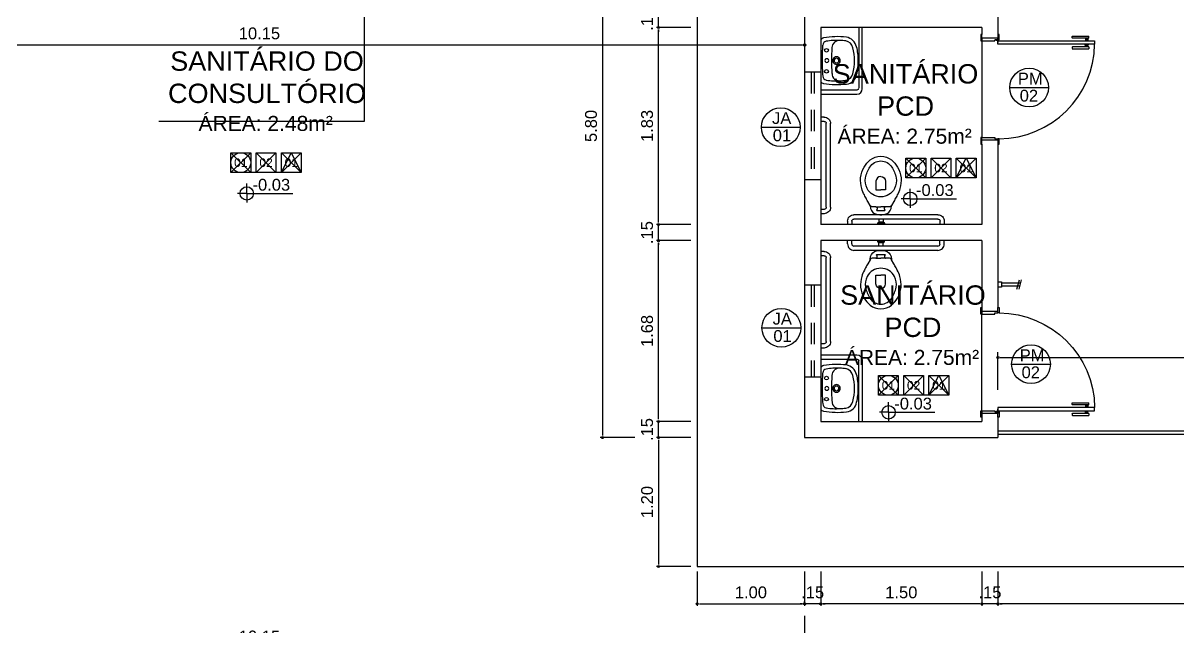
# Model space of a CAD drawing. Header units: millimetres. Extents: x 2125 to 3408, y 1171 to 1686.
# Drawn here: x 2431.99 to 2442.74, y 1474.98 to 1480.6 of the extents above; entities that cross this region are included whole.
import ezdxf
from ezdxf.enums import TextEntityAlignment as Align

# ---------------------------------------------------------------- set-up
doc = ezdxf.new("R2010")
doc.units = ezdxf.units.MM
doc.linetypes.add('CONTORNO_QUADRO_T', pattern=[0.35, 0.2, -0.15])
for name, color, linetype in [('at_Entity', 7, 'Continuous'), ('barras acess', 7, 'Continuous'), ('CALÇADA', 252, 'Continuous'), ('cotas', 7, 'Continuous'), ('ESQUADRIA', 3, 'Continuous'), ('ESQUADRIAS', 7, 'Continuous'), ('JANELA2', 1, 'Continuous'), ('Layout_Equipamentos', 7, 'Continuous'), ('PAREDE', 4, 'Continuous'), ('SAN', 7, 'Continuous'), ('soleira piso', 7, 'Continuous'), ('TEXTO01', 7, 'Continuous'), ('TEXTO02', 3, 'Continuous'), ('TEXTO03', 2, 'Continuous'), ('TEXTO_ESP_FORRO', 62, 'Continuous'), ('TEXTO_ESP_PAREDES', 10, 'Continuous'), ('TEXTO_ESP_PISO', 150, 'Continuous')]:
    doc.layers.add(name, color=color, linetype=linetype)
doc.styles.add('ARIAL', font='sanss___.ttf')
doc.styles.add('ROMANS', font='arial.ttf')
doc.styles.get("Standard").update_dxf_attribs({"font": 'arial.ttf'})
doc.styles.add('TEXTO1', font='swissko.ttf', dxfattribs={"width": 0.6, "height": 0.1})
doc.dimstyles.new('ESCALA 50', dxfattribs={"dimtxt": 0.08, "dimasz": 0.02, "dimexe": 0.05, "dimexo": 0.05, "dimgap": 0.05, "dimtad": 1, "dimlfac": -10, "dimzin": 1, "dimdsep": 46, "dimtxsty": 'ROMANS', "dimblk1": 'PPC', "dimblk2": 'PPC', "dimsah": 1, "dimcen": 0.02, "dimclrd": 7, "dimclre": 7, "dimclrt": 3, "dimadec": 0, "dimazin": 0, "dimtfac": 1, "dimtix": 1, "dimtmove": 1, "dimatfit": 3, "dimldrblk": 'PPC', "dimfxl": 0, "dimtolj": 1, "dimtzin": 12, "dimarcsym": 0})
doc.dimstyles.new('ESCALA75', dxfattribs={"dimtxt": 0.11, "dimasz": 0.02, "dimexe": 0.02, "dimexo": 0.04, "dimgap": 0.05, "dimtad": 1, "dimzin": 4, "dimdsep": 46, "dimtxsty": 'ROMANS', "dimblk1": 'PPC', "dimblk2": 'PPC', "dimsah": 1, "dimcen": 0.02, "dimclrd": 7, "dimclre": 7, "dimclrt": 3, "dimazin": 1, "dimtfac": 1, "dimtix": 1, "dimtmove": 0, "dimatfit": 3, "dimldrblk": 'PPC', "dimfxl": 0, "dimtolj": 1, "dimtzin": 12, "dimarcsym": 0})

# ---------------------------------------------------------------- blocks, each defined once
blk = doc.blocks.new('P90_02')
at = {"layer": 'ESQUADRIAS', "color": 2}
for p, q in [((0.025, 0.075), (0.025, 0.975)), ((0.025, 0.975), (0.055, 0.975)), ((0.055, 0.975), (0.055, 0.075)), ((0.055, 0.075), (0.025, 0.075))]:
    blk.add_line(p, q, dxfattribs=at)
at = {"layer": 'ESQUADRIAS', "color": 3, "linetype": 'Continuous'}
for p, q in [((-0.02, 0.77), (-0.02, 0.921)), ((0, 0.921), (0, 0.77)), ((0.023, 0.88), (0.023, 0.92)), ((0.057, 0.88), (0.057, 0.92)), ((0.08, 0.921), (0.08, 0.77)), ((0.1, 0.77), (0.1, 0.921)), ((-0.003, 0.767), (-0.017, 0.767)), ((0.083, 0.767), (0.097, 0.767))]:
    blk.add_line(p, q, dxfattribs=at)
at = {"layer": 'ESQUADRIAS', "color": 3}
for p, q in [((0, 0.921), (-0.02, 0.921)), ((0, 0.91), (0.023, 0.91)), ((0, 0.9), (0.023, 0.9)), ((0, 0.89), (0.023, 0.89)), ((0.023, 0.92), (0.025, 0.92)), ((0.023, 0.88), (0.025, 0.88)), ((0.057, 0.92), (0.055, 0.92)), ((0.057, 0.88), (0.055, 0.88)), ((0.08, 0.91), (0.057, 0.91)), ((0.08, 0.9), (0.057, 0.9)), ((0.08, 0.89), (0.057, 0.89)), ((0.08, 0.921), (0.1, 0.921))]:
    blk.add_line(p, q, dxfattribs=at)
at = {"layer": 'ESQUADRIAS'}
for p, q in [((0.016, 0.059), (0.016, 0.062)), ((0.032, 0.074), (0.029, 0.074))]:
    blk.add_line(p, q, dxfattribs=at)
at = {"layer": 'ESQUADRIAS', "color": 3}
for points in [[(0.015, 0.085), (-0.035, 0.085), (-0.035, 0.075), (0.015, 0.075)], [(0.985, 0.085), (0.935, 0.085), (0.935, 0.075), (0.985, 0.075)], [(0.025, -0.075), (0, -0.075), (-0.035, -0.075), (-0.035, -0.085), (0.025, -0.085)], [(0.985, -0.075), (0.925, -0.075), (0.925, -0.085), (0.985, -0.085)]]:
    blk.add_lwpolyline(points, close=True, dxfattribs=at)
at = {"layer": 'ESQUADRIAS', "color": 2}
for points in [[(0.025, 0.045), (0.015, 0.045), (0.015, 0.075), (0, 0.075), (0, -0.075), (0.025, -0.075)], [(0.925, 0.045), (0.935, 0.045), (0.935, 0.075), (0.95, 0.075), (0.95, -0.075), (0.925, -0.075)]]:
    blk.add_lwpolyline(points, close=True, dxfattribs=at)
at = {"layer": 'ESQUADRIAS', "color": 1}
for points in [[(0.016, 0.071, -0.236068), (0.015, 0.073), (0.015, 0.07), (0.015, 0.05), (0.016, 0.05)], [(0.02, 0.074, 0.236068), (0.017, 0.075), (0.02, 0.075), (0.04, 0.075), (0.04, 0.074)]]:
    blk.add_lwpolyline(points, format="xyb", close=True, dxfattribs=at)
at = {"layer": 'ESQUADRIAS'}
for points in [[(0.017, 0.063), (0.016, 0.062), (0.016, 0.062)], [(0.017, 0.058), (0.016, 0.059), (0.016, 0.059)], [(0.017, 0.06), (0.017, 0.06), (0.017, 0.058), (0.017, 0.058), (0.017, 0.063), (0.017, 0.063), (0.017, 0.06), (0.017, 0.06)], [(0.028, 0.073), (0.029, 0.074), (0.029, 0.074)], [(0.03, 0.073), (0.03, 0.073), (0.033, 0.073), (0.033, 0.073), (0.028, 0.073), (0.028, 0.073), (0.03, 0.073), (0.03, 0.073)], [(0.033, 0.073), (0.032, 0.074), (0.032, 0.074)]]:
    blk.add_lwpolyline(points, dxfattribs=at)
at = {"layer": 'ESQUADRIAS', "color": 1}
blk.add_circle((0.017, 0.073), 0.0025, dxfattribs=at)
at = {"layer": 'ESQUADRIAS'}
blk.add_arc((0.043, 0.083), 0.892, 0.1295, 89.2231, dxfattribs=at)
at = {"layer": 'ESQUADRIAS', "color": 3, "linetype": 'Continuous'}
for centre, start, end in [((-0.017, 0.77), 180, 260.5377), ((-0.003, 0.77), 260.5377, 360), ((0.083, 0.77), 180, 279.4623), ((0.097, 0.77), 279.4623, 0)]:
    blk.add_arc(centre, 0.003, start, end, dxfattribs=at)
blk = doc.blocks.new('new block4')
at = {"layer": 'TEXTO01'}
h = blk.add_hatch(dxfattribs=at)
h.set_pattern_fill('ANGLE', color=256)
h.set_pattern_definition([(0, (-2260.456, -913.906), (0, 6.985), [5.08, -1.905]), (90, (-2260.456, -913.906), (-6.985, 4e-16), [5.08, -1.905])])
h.paths.add_polyline_path([(0, 0), (0, -0.062, 0.414214), (0.062, 0)])
h.paths.add_polyline_path([(0, 0), (0, 0.062, 0.414214), (-0.062, 0)])
for q in [(-0.086, 0), (0, 0.093), (0.429, 0), (0, -0.085)]:
    blk.add_line((0, 0), q, dxfattribs=at)
blk.add_circle((0, 0), 0.0624, dxfattribs=at)
blk = doc.blocks.new('new block5')
at = {"layer": 'barras acess', "color": 0}
for p, q in [((-0.391, 0.04), (0.391, 0.04)), ((-0.391, 0), (0.391, 0)), ((-0.452, -0.02), (-0.452, -0.051)), ((-0.412, -0.02), (-0.412, -0.051)), ((0.408, -0.02), (0.408, -0.051)), ((0.448, -0.02), (0.448, -0.051))]:
    blk.add_line(p, q, dxfattribs=at)
for centre, radius, start, end in [((-0.392, -0.02), 0.06, 88.8662, 180.134), ((-0.392, -0.02), 0.0201, 87.1138, 179.9486), ((0.39, -0.018), 0.0579, 357.6185, 90.9862), ((0.39, -0.018), 0.0181, 353.5362, 89.508)]:
    blk.add_arc(centre, radius, start, end, dxfattribs=at)
blk = doc.blocks.new('P-9-S')
at = {"layer": 'SAN'}
for points in [[(0.099, -0.143, -0.047116), (0.099, -0.142), (0.095, -0.113, 0.305161), (0.04, -0.06, 0.049506), (0, -0.056, 0.049506), (-0.04, -0.06, 0.305161), (-0.095, -0.113), (-0.099, -0.142, -0.047116), (-0.099, -0.143)], [(0.045, -0.13, -0.414214), (0.035, -0.12), (0.035, -0.107, -0.226163), (0.038, -0.102, 0.733322), (0.035, -0.095), (0, -0.095), (-0.035, -0.095, 0.733322), (-0.038, -0.102, -0.226163), (-0.035, -0.107), (-0.035, -0.12, -0.414214), (-0.045, -0.13)], [(0.045, -0.13), (0.08, -0.13, -0.269143), (0.098, -0.14), (0.099, -0.143, 0.044891), (0.1, -0.143), (0.12, -0.18, -0.036783), (0.132, -0.2, -0.0196), (0.153, -0.24, -0.056836), (0.178, -0.3, -0.089116), (0.188, -0.4, -0.095425), (0.155, -0.5, -0.091656), (0.1, -0.566, -0.16072), (0, -0.6, -0.16072), (-0.1, -0.566, -0.091656), (-0.155, -0.5, -0.095425), (-0.188, -0.4, -0.089116), (-0.178, -0.3, -0.056836), (-0.153, -0.24, -0.0196), (-0.132, -0.2, -0.036783), (-0.12, -0.18), (-0.1, -0.143, 0.044891), (-0.099, -0.143), (-0.098, -0.14, -0.269143), (-0.08, -0.13), (-0.045, -0.13)], [(0, -0.412, -0.394755), (-0.045, -0.368), (-0.045, -0.288), (0, -0.288)], [(0, -0.412, 0.394755), (0.045, -0.368), (0.045, -0.288), (0, -0.288)]]:
    blk.add_lwpolyline(points, format="xyb", dxfattribs=at)
for points in [[(-0.045, -0.13), (0, -0.13)], [(0.045, -0.13), (0, -0.13)]]:
    blk.add_lwpolyline(points, dxfattribs=at)
blk.add_lwpolyline([(-0.128, -0.3, -0.278895), (0, -0.222, -0.278895), (0.128, -0.3, -0.167831), (0.142, -0.4, -0.098952), (0.102, -0.5, -0.247323), (0, -0.557, -0.247323), (-0.102, -0.5, -0.098952), (-0.142, -0.4, -0.167831)], format="xyb", close=True, dxfattribs=at)
at = {"flags": 3}
blk.add_attdef('CODIGO', text='', height=0.024, dxfattribs=at).set_placement((0, 0), align=Align.MIDDLE)
blk = doc.blocks.new('new block6')
at = {"layer": 'at_Entity', "color": 0}
for p, q in [((-0.032, -0.011), (-0.032, 0)), ((0.03, -0.008), (0.03, 0)), ((0.03, -0.008), (-0.032, -0.008)), ((-0.021, -0.051), (-0.021, -0.021)), ((0.019, -0.021), (-0.021, -0.021)), ((0.019, -0.051), (0.019, -0.021))]:
    blk.add_line(p, q, dxfattribs=at)
for centre, radius, start, end in [((-0.018, -0.008), 0.0136, 186.9665, 257.5809), ((0.016, -0.008), 0.0138, 280.9359, 356.4443)]:
    blk.add_arc(centre, radius, start, end, dxfattribs=at)
blk = doc.blocks.new('new block7')
at = {"layer": 'Layout_Equipamentos'}
for p, q in [((0, 0.051), (0.032, 0.051)), ((0.032, 0), (0, 0)), ((0.032, 0.051), (0.032, 0)), ((0.032, 0.04), (0.212, 0.04)), ((0.205, 0.011), (0.032, 0.011)), ((0.176, -0.019), (0.199, 0.07)), ((0.197, -0.019), (0.22, 0.07))]:
    blk.add_line(p, q, dxfattribs=at)
blk = doc.blocks.new('PPC')
at = {"color": 2}
blk.add_circle((0, 0), 0.5, dxfattribs=at)
blk = doc.blocks.new('*D166')
at = {"layer": 'cotas', "color": 7, "lineweight": -2, "transparency": 16777216}
for p, q in [((2441.063, 1475.494), (2441.063, 1475.174)), ((2448.263, 1475.494), (2448.263, 1475.174)), ((2448.243, 1475.194), (2441.083, 1475.194))]:
    blk.add_line(p, q, dxfattribs=at)
at = {"layer": 'DEFPOINTS', "color": 0, "transparency": 16777216}
for p in [(2448.263, 1475.884), (2441.063, 1475.673), (2441.063, 1475.194)]:
    blk.add_point(p, dxfattribs=at)
at = {"layer": 'cotas', "color": 7, "lineweight": -2, "transparency": 16777216, "xscale": 0.02, "yscale": 0.02, "zscale": 0.02, "rotation": 180}
blk.add_blockref('PPC', (2441.063, 1475.194), dxfattribs=at)
at = {"layer": 'cotas', "color": 7, "lineweight": -2, "transparency": 16777216, "xscale": 0.02, "yscale": 0.02, "zscale": 0.02}
blk.add_blockref('PPC', (2448.263, 1475.194), dxfattribs=at)
at = {"layer": 'cotas', "color": 3, "transparency": 16777216, "insert": (2444.663, 1475.3), "char_height": 0.11, "attachment_point": 5, "style": 'ROMANS'}
blk.add_mtext('\\A1;7.20', dxfattribs=at)
blk = doc.blocks.new('*D167')
at = {"layer": 'cotas', "color": 7, "lineweight": -2, "transparency": 16777216}
for p, q in [((2440.913, 1475.494), (2440.913, 1475.174)), ((2441.063, 1475.494), (2441.063, 1475.174)), ((2440.893, 1475.194), (2440.873, 1475.194)), ((2441.063, 1475.194), (2440.913, 1475.194)), ((2441.083, 1475.194), (2441.103, 1475.194))]:
    blk.add_line(p, q, dxfattribs=at)
at = {"layer": 'DEFPOINTS', "color": 0, "transparency": 16777216}
for p in [(2440.913, 1475.823), (2441.063, 1475.673), (2440.913, 1475.194)]:
    blk.add_point(p, dxfattribs=at)
at = {"layer": 'cotas', "color": 7, "lineweight": -2, "transparency": 16777216, "xscale": 0.02, "yscale": 0.02, "zscale": 0.02}
blk.add_blockref('PPC', (2440.913, 1475.194), dxfattribs=at)
at = {"layer": 'cotas', "color": 7, "lineweight": -2, "transparency": 16777216, "xscale": 0.02, "yscale": 0.02, "zscale": 0.02, "rotation": 180}
blk.add_blockref('PPC', (2441.063, 1475.194), dxfattribs=at)
at = {"layer": 'cotas', "color": 3, "transparency": 16777216, "insert": (2440.988, 1475.3), "char_height": 0.11, "attachment_point": 5, "style": 'ROMANS'}
blk.add_mtext('\\A1;.15', dxfattribs=at)
blk = doc.blocks.new('*D168')
at = {"layer": 'cotas', "color": 7, "lineweight": -2, "transparency": 16777216}
for p, q in [((2439.413, 1475.494), (2439.413, 1475.174)), ((2440.913, 1475.494), (2440.913, 1475.174)), ((2440.893, 1475.194), (2439.433, 1475.194))]:
    blk.add_line(p, q, dxfattribs=at)
at = {"layer": 'DEFPOINTS', "color": 0, "transparency": 16777216}
for p in [(2439.413, 1475.823), (2440.913, 1475.823), (2439.413, 1475.194)]:
    blk.add_point(p, dxfattribs=at)
at = {"layer": 'cotas', "color": 7, "lineweight": -2, "transparency": 16777216, "xscale": 0.02, "yscale": 0.02, "zscale": 0.02, "rotation": 180}
blk.add_blockref('PPC', (2439.413, 1475.194), dxfattribs=at)
at = {"layer": 'cotas', "color": 7, "lineweight": -2, "transparency": 16777216, "xscale": 0.02, "yscale": 0.02, "zscale": 0.02}
blk.add_blockref('PPC', (2440.913, 1475.194), dxfattribs=at)
at = {"layer": 'cotas', "color": 3, "transparency": 16777216, "insert": (2440.163, 1475.3), "char_height": 0.11, "attachment_point": 5, "style": 'ROMANS'}
blk.add_mtext('\\A1;1.50', dxfattribs=at)
blk = doc.blocks.new('*D169')
at = {"layer": 'cotas', "color": 7, "lineweight": -2, "transparency": 16777216}
for p, q in [((2439.263, 1475.494), (2439.263, 1475.174)), ((2439.413, 1475.494), (2439.413, 1475.174)), ((2439.243, 1475.194), (2439.223, 1475.194)), ((2439.413, 1475.194), (2439.263, 1475.194)), ((2439.433, 1475.194), (2439.453, 1475.194))]:
    blk.add_line(p, q, dxfattribs=at)
at = {"layer": 'DEFPOINTS', "color": 0, "transparency": 16777216}
for p in [(2439.413, 1475.823), (2439.263, 1475.673), (2439.263, 1475.194)]:
    blk.add_point(p, dxfattribs=at)
at = {"layer": 'cotas', "color": 7, "lineweight": -2, "transparency": 16777216, "xscale": 0.02, "yscale": 0.02, "zscale": 0.02}
blk.add_blockref('PPC', (2439.263, 1475.194), dxfattribs=at)
at = {"layer": 'cotas', "color": 7, "lineweight": -2, "transparency": 16777216, "xscale": 0.02, "yscale": 0.02, "zscale": 0.02, "rotation": 180}
blk.add_blockref('PPC', (2439.413, 1475.194), dxfattribs=at)
at = {"layer": 'cotas', "color": 3, "transparency": 16777216, "insert": (2439.338, 1475.3), "char_height": 0.11, "attachment_point": 5, "style": 'ROMANS'}
blk.add_mtext('\\A1;.15', dxfattribs=at)
blk = doc.blocks.new('*D183')
at = {"layer": 'cotas', "color": 7, "lineweight": -2, "transparency": 16777216}
for p, q in [((2438.203, 1476.891), (2437.883, 1476.891)), ((2437.903, 1476.911), (2437.903, 1476.931)), ((2437.903, 1476.741), (2437.903, 1476.891)), ((2438.203, 1476.741), (2437.883, 1476.741)), ((2437.903, 1476.721), (2437.903, 1476.701))]:
    blk.add_line(p, q, dxfattribs=at)
at = {"layer": 'DEFPOINTS', "color": 0, "transparency": 16777216}
for p in [(2437.903, 1476.891), (2438.905, 1476.891), (2438.755, 1476.741)]:
    blk.add_point(p, dxfattribs=at)
at = {"layer": 'cotas', "color": 7, "lineweight": -2, "transparency": 16777216, "xscale": 0.02, "yscale": 0.02, "zscale": 0.02}
for p, rotation in [((2437.903, 1476.891), 270), ((2437.903, 1476.741), 90)]:
    blk.add_blockref('PPC', p, dxfattribs=dict(at, rotation=rotation))
at = {"layer": 'cotas', "color": 3, "transparency": 16777216, "insert": (2437.797, 1476.816), "char_height": 0.11, "attachment_point": 5, "rotation": 90, "style": 'ROMANS'}
blk.add_mtext('\\A1;.15', dxfattribs=at)
blk = doc.blocks.new('*D184')
at = {"layer": 'cotas', "color": 7, "lineweight": -2, "transparency": 16777216}
for p, q in [((2438.203, 1478.574), (2437.883, 1478.574)), ((2437.903, 1476.911), (2437.903, 1478.554)), ((2438.203, 1476.891), (2437.883, 1476.891))]:
    blk.add_line(p, q, dxfattribs=at)
at = {"layer": 'DEFPOINTS', "color": 0, "transparency": 16777216}
for p in [(2437.903, 1478.574), (2438.905, 1478.574), (2438.905, 1476.891)]:
    blk.add_point(p, dxfattribs=at)
at = {"layer": 'cotas', "color": 7, "lineweight": -2, "transparency": 16777216, "xscale": 0.02, "yscale": 0.02, "zscale": 0.02}
for p, rotation in [((2437.903, 1478.574), 90), ((2437.903, 1476.891), 270)]:
    blk.add_blockref('PPC', p, dxfattribs=dict(at, rotation=rotation))
at = {"layer": 'cotas', "color": 3, "transparency": 16777216, "insert": (2437.797, 1477.733), "char_height": 0.11, "attachment_point": 5, "rotation": 90, "style": 'ROMANS'}
blk.add_mtext('\\A1;1.68', dxfattribs=at)
blk = doc.blocks.new('*D185')
at = {"layer": 'cotas', "color": 7, "lineweight": -2, "transparency": 16777216}
for p, q in [((2438.203, 1478.724), (2437.883, 1478.724)), ((2437.903, 1478.744), (2437.903, 1478.764)), ((2437.903, 1478.574), (2437.903, 1478.724)), ((2438.203, 1478.574), (2437.883, 1478.574)), ((2437.903, 1478.554), (2437.903, 1478.534))]:
    blk.add_line(p, q, dxfattribs=at)
at = {"layer": 'DEFPOINTS', "color": 0, "transparency": 16777216}
for p in [(2437.903, 1478.724), (2438.905, 1478.724), (2438.905, 1478.574)]:
    blk.add_point(p, dxfattribs=at)
at = {"layer": 'cotas', "color": 7, "lineweight": -2, "transparency": 16777216, "xscale": 0.02, "yscale": 0.02, "zscale": 0.02}
for p, rotation in [((2437.903, 1478.724), 270), ((2437.903, 1478.574), 90)]:
    blk.add_blockref('PPC', p, dxfattribs=dict(at, rotation=rotation))
at = {"layer": 'cotas', "color": 3, "transparency": 16777216, "insert": (2437.797, 1478.649), "char_height": 0.11, "attachment_point": 5, "rotation": 90, "style": 'ROMANS'}
blk.add_mtext('\\A1;.15', dxfattribs=at)
blk = doc.blocks.new('*D186')
at = {"layer": 'cotas', "color": 7, "lineweight": -2, "transparency": 16777216}
for p, q in [((2438.203, 1480.558), (2437.883, 1480.558)), ((2437.903, 1478.744), (2437.903, 1480.538)), ((2438.203, 1478.724), (2437.883, 1478.724))]:
    blk.add_line(p, q, dxfattribs=at)
at = {"layer": 'DEFPOINTS', "color": 0, "transparency": 16777216}
for p in [(2437.903, 1480.558), (2438.905, 1480.558), (2438.905, 1478.724)]:
    blk.add_point(p, dxfattribs=at)
at = {"layer": 'cotas', "color": 7, "lineweight": -2, "transparency": 16777216, "xscale": 0.02, "yscale": 0.02, "zscale": 0.02}
for p, rotation in [((2437.903, 1480.558), 90), ((2437.903, 1478.724), 270)]:
    blk.add_blockref('PPC', p, dxfattribs=dict(at, rotation=rotation))
at = {"layer": 'cotas', "color": 3, "transparency": 16777216, "insert": (2437.797, 1479.641), "char_height": 0.11, "attachment_point": 5, "rotation": 90, "style": 'ROMANS'}
blk.add_mtext('\\A1;1.83', dxfattribs=at)
blk = doc.blocks.new('*D187')
at = {"layer": 'cotas', "color": 7, "lineweight": -2, "transparency": 16777216}
for p, q in [((2438.203, 1480.708), (2437.883, 1480.708)), ((2437.903, 1480.728), (2437.903, 1480.748)), ((2437.903, 1480.558), (2437.903, 1480.708)), ((2438.203, 1480.558), (2437.883, 1480.558)), ((2437.903, 1480.538), (2437.903, 1480.518))]:
    blk.add_line(p, q, dxfattribs=at)
at = {"layer": 'DEFPOINTS', "color": 0, "transparency": 16777216}
for p in [(2437.903, 1480.708), (2438.905, 1480.708), (2438.905, 1480.558)]:
    blk.add_point(p, dxfattribs=at)
at = {"layer": 'cotas', "color": 7, "lineweight": -2, "transparency": 16777216, "xscale": 0.02, "yscale": 0.02, "zscale": 0.02}
for p, rotation in [((2437.903, 1480.708), 270), ((2437.903, 1480.558), 90)]:
    blk.add_blockref('PPC', p, dxfattribs=dict(at, rotation=rotation))
at = {"layer": 'cotas', "color": 3, "transparency": 16777216, "insert": (2437.797, 1480.633), "char_height": 0.11, "attachment_point": 5, "rotation": 90, "style": 'ROMANS'}
blk.add_mtext('\\A1;.15', dxfattribs=at)
blk = doc.blocks.new('*D194')
at = {"layer": 'cotas', "color": 7, "lineweight": -2, "transparency": 16777216}
for p, q in [((2429.113, 1480.695), (2429.113, 1480.375)), ((2439.263, 1480.695), (2439.263, 1480.375)), ((2429.133, 1480.395), (2439.243, 1480.395))]:
    blk.add_line(p, q, dxfattribs=at)
at = {"layer": 'DEFPOINTS', "color": 0, "transparency": 16777216}
for p in [(2429.113, 1481.302), (2439.263, 1481.302), (2439.263, 1480.395)]:
    blk.add_point(p, dxfattribs=at)
at = {"layer": 'cotas', "color": 7, "lineweight": -2, "transparency": 16777216, "xscale": 0.02, "yscale": 0.02, "zscale": 0.02, "rotation": 180}
blk.add_blockref('PPC', (2429.113, 1480.395), dxfattribs=at)
at = {"layer": 'cotas', "color": 7, "lineweight": -2, "transparency": 16777216, "xscale": 0.02, "yscale": 0.02, "zscale": 0.02}
blk.add_blockref('PPC', (2439.263, 1480.395), dxfattribs=at)
at = {"layer": 'cotas', "color": 3, "transparency": 16777216, "insert": (2434.188, 1480.502), "char_height": 0.11, "attachment_point": 5, "style": 'ROMANS'}
blk.add_mtext('\\A1;10.15', dxfattribs=at)
blk = doc.blocks.new('*D195')
at = {"layer": 'cotas', "color": 7, "lineweight": -2, "transparency": 16777216}
for p, q in [((2437.681, 1482.541), (2437.361, 1482.541)), ((2437.381, 1482.521), (2437.381, 1476.761)), ((2437.681, 1476.741), (2437.361, 1476.741))]:
    blk.add_line(p, q, dxfattribs=at)
at = {"layer": 'DEFPOINTS', "color": 0, "transparency": 16777216}
for p in [(2438.441, 1482.541), (2437.381, 1476.741), (2438.441, 1476.741)]:
    blk.add_point(p, dxfattribs=at)
at = {"layer": 'cotas', "color": 7, "lineweight": -2, "transparency": 16777216, "xscale": 0.02, "yscale": 0.02, "zscale": 0.02}
for p, rotation in [((2437.381, 1482.541), 90), ((2437.381, 1476.741), 270)]:
    blk.add_blockref('PPC', p, dxfattribs=dict(at, rotation=rotation))
at = {"layer": 'cotas', "color": 3, "transparency": 16777216, "insert": (2437.275, 1479.641), "char_height": 0.11, "attachment_point": 5, "rotation": 90, "style": 'ROMANS'}
blk.add_mtext('\\A1;5.80', dxfattribs=at)
blk = doc.blocks.new('new block8')
at = {"layer": 'at_Entity', "color": 0}
for p, q in [((0, 0), (-0.339, 0)), ((0, 0.04), (-0.337, 0.04))]:
    blk.add_line(p, q, dxfattribs=at)
at = {"layer": 'at_Entity', "color": 7}
for p, q in [((-0.387, -0.01), (-0.387, -0.58)), ((-0.356, -0.58), (-0.356, -0.017))]:
    blk.add_line(p, q, dxfattribs=at)
at = {"layer": 'at_Entity'}
blk.add_arc((-0.337, -0.01), 0.05, 90, 180, dxfattribs=at)
at = {"layer": 'at_Entity', "color": 7}
blk.add_arc((-0.338, -0.017), 0.0172, 91.789, 179.0886, dxfattribs=at)
blk = doc.blocks.new('new block12')
at = {"layer": 'at_Entity', "color": 0}
for p, q in [((-0.19, 0), (0, 0)), ((-0.114, 0.055), (-0.108, 0.066)), ((-0.108, 0.042), (-0.114, 0.055)), ((-0.108, 0.066), (-0.097, 0.072)), ((-0.097, 0.036), (-0.108, 0.042)), ((-0.097, 0.072), (-0.085, 0.066)), ((-0.085, 0.042), (-0.097, 0.036)), ((-0.085, 0.066), (-0.08, 0.055)), ((-0.08, 0.055), (-0.085, 0.042)), ((-0.063, 0), (0.125, 0)), ((0, 0), (0.193, 0)), ((0.083, 0.055), (0.087, 0.066)), ((0.087, 0.042), (0.083, 0.055)), ((0.087, 0.066), (0.099, 0.072)), ((0.099, 0.036), (0.087, 0.042)), ((0.099, 0.072), (0.11, 0.066)), ((0.11, 0.042), (0.099, 0.036)), ((0.11, 0.066), (0.116, 0.055)), ((0.116, 0.055), (0.11, 0.042))]:
    blk.add_line(p, q, dxfattribs=at)
for centre, radius, start, end in [((-0.104, 0.219), 0.117, 102.514, 169.9443), ((-0.012, -0.125), 0.474, 88.698, 104.4219), ((0.01, -0.125), 0.474, 75.6368, 91.3415), ((0.108, 0.225), 0.111, 7.7196, 79.5925), ((0.53, 0.153), 0.754, 173.4134, 189.6929), ((0.123, 0.188), 0.311, 171.3221, 181.8265), ((-0.102, 0.216), 0.0847, 102.9461, 167.2809), ((0.014, -0.261), 0.577, 91.3524, 103.5038), ((-0.013, -0.257), 0.572, 76.4579, 88.6966), ((0.105, 0.222), 0.0784, 8.4194, 78.3837), ((-0.133, 0.188), 0.319, 357.9946, 8.1696), ((-0.531, 0.154), 0.753, 350.2791, 6.5765), ((0.425, 0.149), 0.614, 177.3231, 189.2415), ((-0.117, 0.174), 0.0716, 176.6025, 219.5997), ((-0.121, 0.171), 0.0667, 220.3438, 269.4487), ((-0.001, 0.147), 0.0349, 150.0032, 209.9968), ((-0.001, 0.147), 0.0349, 90, 149.9929), ((-0.001, 0.147), 0.0349, 209.9968, 269.9993), ((-0.001, 0.147), 0.0222, 90, 180), ((-0.001, 0.147), 0.0222, 180, 270), ((-0.001, 0.147), 0.0349, 29.9968, 89.9993), ((-0.001, 0.147), 0.0222, 360, 90), ((-0.001, 0.147), 0.0222, 270.0097, 360), ((-0.001, 0.147), 0.0349, 270, 329.9929), ((-0.001, 0.147), 0.0349, 330.0032, 29.9968), ((0.123, 0.168), 0.0631, 266.7732, 320.7547), ((0.108, 0.173), 0.0781, 324.6525, 2.8394), ((-0.262, 0.132), 0.45, 349.782, 5.7972), ((-0.165, 0.045), 0.0522, 200.5417, 238.93), ((-0.143, 0.057), 0.0385, 188.7558, 265.6127), ((-0.007, 1.728), 1.716, 265.3753, 270.2103), ((0.002, 1.574), 1.475, 265.1896, 269.9391), ((-0.001, 0.056), 0.018, 150.0128, 209.9872), ((-0.001, 0.056), 0.018, 90, 150.0398), ((-0.001, 0.056), 0.018, 210.0191, 270.0367), ((-0.001, 1.452), 1.353, 270.0208, 275.0951), ((-0.001, 0.056), 0.018, 30.0191, 90.0367), ((-0.001, 0.056), 0.018, 270, 330.0398), ((-0.001, 1.892), 1.879, 270, 274.4144), ((-0.001, 0.056), 0.018, 330.0128, 29.9872), ((0.141, 0.059), 0.0402, 273.114, 350.3928), ((0.174, 0.034), 0.0386, 297.8673, 348.5693)]:
    blk.add_arc(centre, radius, start, end, dxfattribs=at)
blk = doc.blocks.new('Esp_Pis_Par_For_Esc100')
at = {"layer": 'DEFPOINTS'}
for p, q in [((0, 0.37), (0.37, 0)), ((0.37, 0.37), (0, 0)), ((0.47, 0.37), (0.84, 0)), ((0.84, 0.37), (0.47, 0)), ((0.94, 0.37), (1.31, 0)), ((1.31, 0.37), (0.94, 0)), ((0.47, 0), (0.37, 0)), ((0.94, 0), (0.84, 0))]:
    blk.add_line(p, q, dxfattribs=at)
for points in [[(0.37, 0.37), (0.37, 0), (0, 0), (0, 0.37)], [(1.31, 0.37), (1.31, 0), (0.94, 0), (0.94, 0.37)]]:
    blk.add_lwpolyline(points, close=True, dxfattribs=at)
at = {"layer": 'TEXTO_ESP_FORRO'}
blk.add_lwpolyline([(0.94, 0), (1.125, 0.37), (1.31, 0)], close=True, dxfattribs=at)
at = {"layer": 'TEXTO_ESP_PAREDES'}
blk.add_lwpolyline([(0.84, 0.37), (0.84, 0), (0.47, 0), (0.47, 0.37)], close=True, dxfattribs=at)
at = {"layer": 'TEXTO_ESP_PISO'}
blk.add_circle((0.185, 0.185), 0.185, dxfattribs=at)
at = {"layer": 'TEXTO_ESP_FORRO', "color": 3, "linetype": 'ByBlock', "style": 'ARIAL', "text_generation_flag": 6}
blk.add_attdef('FOR', text='', height=0.16, rotation=180, dxfattribs=at).set_placement((1.125, 0.185), align=Align.MIDDLE_CENTER)
at = {"layer": 'TEXTO_ESP_PAREDES', "color": 3, "linetype": 'ByBlock', "ltscale": 0.0001, "style": 'ARIAL', "text_generation_flag": 6}
blk.add_attdef('PAR', text='', height=0.16, rotation=180, dxfattribs=at).set_placement((0.655, 0.185), align=Align.MIDDLE_CENTER)
at = {"layer": 'TEXTO_ESP_PISO', "color": 3, "linetype": 'ByBlock', "style": 'ARIAL', "text_generation_flag": 6}
blk.add_attdef('PIS', text='', height=0.16, rotation=180, dxfattribs=at).set_placement((0.185, 0.185), align=Align.MIDDLE_CENTER)
blk = doc.blocks.new('*D292')
at = {"layer": 'cotas', "color": 7, "lineweight": -2, "transparency": 16777216}
for p, q in [((2438.203, 1476.741), (2437.883, 1476.741)), ((2437.903, 1476.721), (2437.903, 1475.561)), ((2438.203, 1475.541), (2437.883, 1475.541))]:
    blk.add_line(p, q, dxfattribs=at)
at = {"layer": 'DEFPOINTS', "color": 0, "transparency": 16777216}
for p in [(2439.263, 1476.741), (2437.903, 1475.541), (2439.263, 1475.541)]:
    blk.add_point(p, dxfattribs=at)
at = {"layer": 'cotas', "color": 7, "lineweight": -2, "transparency": 16777216, "xscale": 0.02, "yscale": 0.02, "zscale": 0.02}
for p, rotation in [((2437.903, 1476.741), 90), ((2437.903, 1475.541), 270)]:
    blk.add_blockref('PPC', p, dxfattribs=dict(at, rotation=rotation))
at = {"layer": 'cotas', "color": 3, "transparency": 16777216, "insert": (2437.797, 1476.141), "char_height": 0.11, "attachment_point": 5, "rotation": 90, "style": 'ROMANS'}
blk.add_mtext('\\A1;1.20', dxfattribs=at)
blk = doc.blocks.new('*D294')
at = {"layer": 'cotas', "color": 7, "lineweight": -2, "transparency": 16777216}
for p, q in [((2438.263, 1475.494), (2438.263, 1475.174)), ((2438.283, 1475.194), (2439.243, 1475.194)), ((2439.263, 1475.194), (2439.263, 1475.214))]:
    blk.add_line(p, q, dxfattribs=at)
at = {"layer": 'DEFPOINTS', "color": 0, "transparency": 16777216}
for p in [(2438.263, 1475.541), (2439.263, 1475.194), (2439.263, 1475.194)]:
    blk.add_point(p, dxfattribs=at)
at = {"layer": 'cotas', "color": 7, "lineweight": -2, "transparency": 16777216, "xscale": 0.02, "yscale": 0.02, "zscale": 0.02, "rotation": 180}
blk.add_blockref('PPC', (2438.263, 1475.194), dxfattribs=at)
at = {"layer": 'cotas', "color": 7, "lineweight": -2, "transparency": 16777216, "xscale": 0.02, "yscale": 0.02, "zscale": 0.02}
blk.add_blockref('PPC', (2439.263, 1475.194), dxfattribs=at)
at = {"layer": 'cotas', "color": 3, "transparency": 16777216, "insert": (2438.763, 1475.3), "char_height": 0.11, "attachment_point": 5, "style": 'ROMANS'}
blk.add_mtext('\\A1;1.00', dxfattribs=at)
blk = doc.blocks.new('*D213')
at = {"layer": 'cotas', "color": 7, "lineweight": -2, "transparency": 16777216}
for p, q in [((2429.113, 1475.083), (2429.113, 1474.763)), ((2439.263, 1475.083), (2439.263, 1474.763)), ((2429.133, 1474.783), (2439.243, 1474.783))]:
    blk.add_line(p, q, dxfattribs=at)
at = {"layer": 'DEFPOINTS', "color": 0, "transparency": 16777216}
for p in [(2429.113, 1476.71), (2439.263, 1476.71), (2439.263, 1474.783)]:
    blk.add_point(p, dxfattribs=at)
at = {"layer": 'cotas', "color": 7, "lineweight": -2, "transparency": 16777216, "xscale": 0.02, "yscale": 0.02, "zscale": 0.02, "rotation": 180}
blk.add_blockref('PPC', (2429.113, 1474.783), dxfattribs=at)
at = {"layer": 'cotas', "color": 7, "lineweight": -2, "transparency": 16777216, "xscale": 0.02, "yscale": 0.02, "zscale": 0.02}
blk.add_blockref('PPC', (2439.263, 1474.783), dxfattribs=at)
at = {"layer": 'cotas', "color": 3, "transparency": 16777216, "insert": (2434.188, 1474.889), "char_height": 0.11, "attachment_point": 5, "style": 'ROMANS'}
blk.add_mtext('\\A1;10.15', dxfattribs=at)
blk = doc.blocks.new('*D230')
at = {"layer": 'cotas', "color": 7, "lineweight": -2, "transparency": 16777216}
for p, q in [((2439.263, 1475.083), (2439.263, 1474.763)), ((2448.413, 1475.083), (2448.413, 1474.763)), ((2439.283, 1474.783), (2448.393, 1474.783))]:
    blk.add_line(p, q, dxfattribs=at)
at = {"layer": 'DEFPOINTS', "color": 0, "transparency": 16777216}
for p in [(2439.263, 1475.793), (2448.413, 1475.793), (2448.413, 1474.783)]:
    blk.add_point(p, dxfattribs=at)
at = {"layer": 'cotas', "color": 7, "lineweight": -2, "transparency": 16777216, "xscale": 0.02, "yscale": 0.02, "zscale": 0.02, "rotation": 180}
blk.add_blockref('PPC', (2439.263, 1474.783), dxfattribs=at)
at = {"layer": 'cotas', "color": 7, "lineweight": -2, "transparency": 16777216, "xscale": 0.02, "yscale": 0.02, "zscale": 0.02}
blk.add_blockref('PPC', (2448.413, 1474.783), dxfattribs=at)
at = {"layer": 'cotas', "color": 3, "transparency": 16777216, "insert": (2443.838, 1474.889), "char_height": 0.11, "attachment_point": 5, "style": 'ROMANS'}
blk.add_mtext('\\A1;9.15', dxfattribs=at)
blk = doc.blocks.new('*D327')
at = {"layer": 'cotas', "color": 7, "lineweight": -2, "transparency": 16777216}
for p, q in [((2415.413, 1474.687), (2415.413, 1474.367)), ((2474.281, 1474.387), (2415.433, 1474.387)), ((2474.301, 1474.387), (2474.301, 1474.367))]:
    blk.add_line(p, q, dxfattribs=at)
at = {"layer": 'DEFPOINTS', "color": 0, "transparency": 16777216}
for p in [(2415.413, 1476.891), (2415.413, 1474.387), (2474.301, 1474.387)]:
    blk.add_point(p, dxfattribs=at)
at = {"layer": 'cotas', "color": 7, "lineweight": -2, "transparency": 16777216, "xscale": 0.02, "yscale": 0.02, "zscale": 0.02, "rotation": 180}
blk.add_blockref('PPC', (2415.413, 1474.387), dxfattribs=at)
at = {"layer": 'cotas', "color": 7, "lineweight": -2, "transparency": 16777216, "xscale": 0.02, "yscale": 0.02, "zscale": 0.02}
blk.add_blockref('PPC', (2474.301, 1474.387), dxfattribs=at)
at = {"layer": 'cotas', "color": 3, "transparency": 16777216, "insert": (2444.857, 1474.493), "char_height": 0.11, "attachment_point": 5, "style": 'ROMANS'}
blk.add_mtext('\\A1;58.89', dxfattribs=at)
blk = doc.blocks.new('*D1155')
at = {"color": 7, "lineweight": -2, "transparency": 16777216}
for p, q in [((2441.063, 1477.186), (2441.063, 1477.536)), ((2441.083, 1477.486), (2448.243, 1477.486)), ((2448.263, 1477.186), (2448.263, 1477.536))]:
    blk.add_line(p, q, dxfattribs=at)
at = {"layer": 'DEFPOINTS', "color": 0, "transparency": 16777216}
for p in [(2448.263, 1477.486), (2441.063, 1476.741), (2448.263, 1476.741)]:
    blk.add_point(p, dxfattribs=at)
at = {"color": 7, "lineweight": -2, "transparency": 16777216, "xscale": 0.02, "yscale": 0.02, "zscale": 0.02, "rotation": 180}
blk.add_blockref('PPC', (2441.063, 1477.486), dxfattribs=at)
at = {"color": 7, "lineweight": -2, "transparency": 16777216, "xscale": 0.02, "yscale": 0.02, "zscale": 0.02}
blk.add_blockref('PPC', (2448.263, 1477.486), dxfattribs=at)
at = {"color": 3, "transparency": 16777216, "insert": (2444.663, 1477.577), "char_height": 0.08, "attachment_point": 5, "style": 'ROMANS'}
blk.add_mtext('\\A1;7.20', dxfattribs=at)

msp = doc.modelspace()

# ---------------------------------------------------------------- linework, layer by layer
for p, q in [((2441.0629, 1476.8025), (2448.2629, 1476.8025)), ((2441.0629, 1476.7725), (2448.2629, 1476.7725))]:
    msp.add_line(p, q)
at = {"layer": 'CALÇADA', "linetype": 'Continuous'}
msp.add_line((2438.2629, 1481.5409), (2438.2629, 1475.5409), dxfattribs=at)
at = {"layer": 'CALÇADA'}
msp.add_line((2438.2629, 1475.5409), (2461.2129, 1475.5409), dxfattribs=at)
at = {"layer": 'ESQUADRIA', "linetype": 'CONTORNO_QUADRO_T'}
for p, q in [((2439.3229, 1480.1426), (2439.3229, 1479.1393)), ((2439.3529, 1480.1426), (2439.3529, 1479.1393)), ((2439.3229, 1478.1593), (2439.3229, 1477.3059)), ((2439.3529, 1478.1593), (2439.3529, 1477.3059))]:
    msp.add_line(p, q, dxfattribs=at)
at = {"layer": 'JANELA2'}
for p, q in [((2439.4129, 1480.1426), (2439.2629, 1480.1426)), ((2439.4129, 1479.1393), (2439.2629, 1479.1393)), ((2439.4129, 1478.1593), (2439.2629, 1478.1593)), ((2439.2629, 1477.3059), (2439.4129, 1477.3059))]:
    msp.add_line(p, q, dxfattribs=at)
at = {"layer": 'PAREDE', "linetype": 'Continuous'}
for p, q in [((2439.2629, 1482.5409), (2439.2629, 1476.7409)), ((2441.0629, 1480.7076), (2441.0629, 1480.4926)), ((2439.4129, 1480.5576), (2439.4129, 1478.7243)), ((2440.9129, 1480.5576), (2439.4129, 1480.5576)), ((2440.9129, 1480.5576), (2440.9129, 1480.4926)), ((2440.9129, 1479.4726), (2440.9129, 1478.7243)), ((2441.0629, 1479.4726), (2441.0629, 1477.9509)), ((2440.9129, 1478.7243), (2439.4129, 1478.7243)), ((2439.4129, 1478.5743), (2439.4129, 1476.8909)), ((2440.9129, 1478.5743), (2439.4129, 1478.5743)), ((2440.9129, 1478.5743), (2440.9129, 1477.9509)), ((2440.9129, 1476.9309), (2440.9129, 1476.8909)), ((2441.0629, 1476.9309), (2441.0629, 1476.7409))]:
    msp.add_line(p, q, dxfattribs=at)
at = {"layer": 'PAREDE'}
for p, q in [((2439.4129, 1476.8909), (2440.9129, 1476.8909)), ((2439.2629, 1476.7409), (2441.0629, 1476.7409))]:
    msp.add_line(p, q, dxfattribs=at)
at = {"layer": 'soleira piso'}
for p, q in [((2440.9129, 1480.4326), (2440.9129, 1479.5326)), ((2440.9129, 1476.9909), (2440.9129, 1477.8909))]:
    msp.add_line(p, q, dxfattribs=at)
at = {"layer": 'TEXTO01'}
for p, q in [((2435.1655, 1479.6852), (2435.1655, 1482.8127)), ((2441.1726, 1479.9987), (2441.5334, 1479.9987)), ((2433.2513, 1479.6852), (2435.1655, 1479.6852)), ((2438.8605, 1479.6298), (2439.2213, 1479.6298)), ((2438.8661, 1477.7627), (2439.2268, 1477.7627)), ((2441.19, 1477.4241), (2441.5508, 1477.4241))]:
    msp.add_line(p, q, dxfattribs=at)
for centre in [(2441.353, 1479.9987), (2439.0409, 1479.6298), (2439.0464, 1477.7627), (2441.3704, 1477.4241)]:
    msp.add_circle(centre, 0.1804, dxfattribs=at)

# ---------------------------------------------------------------- block references
at = {"xscale": 0.5, "yscale": 0.5, "zscale": 0.5}
msp.add_blockref('Esp_Pis_Par_For_Esc100', (2433.922, 1479.2074), dxfattribs=at).add_auto_attribs({'PIS': '01', 'PAR': '02', 'FOR': '01'})
at = {"layer": 'barras acess', "xscale": -1, "rotation": 270}
for p in [(2439.4636, 1479.2759), (2439.4636, 1478.0259)]:
    msp.add_blockref('new block5', p, dxfattribs=at)
at = {"layer": 'barras acess', "xscale": -1}
msp.add_blockref('new block5', (2440.1112, 1478.775), dxfattribs=at)
at = {"layer": 'barras acess', "rotation": 180}
msp.add_blockref('new block5', (2440.1112, 1478.5235), dxfattribs=at)
at = {"layer": 'ESQUADRIAS', "rotation": 270}
msp.add_blockref('P90_02', (2440.9879, 1480.4576), dxfattribs=at)
at = {"layer": 'ESQUADRIAS', "xscale": -1, "rotation": 270}
msp.add_blockref('P90_02', (2440.9879, 1476.9659), dxfattribs=at)
at = {"layer": 'Layout_Equipamentos'}
for name, p, rotation in [('new block8', (2439.4129, 1479.9776), 180), ('new block12', (2439.4129, 1480.2483), 270), ('P-9-S', (2439.9723, 1478.759), 180), ('new block12', (2439.4129, 1477.1978), 270)]:
    msp.add_blockref(name, p, dxfattribs=dict(at, rotation=rotation))
at = {"layer": 'Layout_Equipamentos', "xscale": -1, "rotation": 180}
msp.add_blockref('new block6', (2439.9753, 1478.7243), dxfattribs=at)
at = {"layer": 'Layout_Equipamentos'}
for name, p in [('new block6', (2439.9753, 1478.5743)), ('new block7', (2441.0629, 1478.1403))]:
    msp.add_blockref(name, p, dxfattribs=at)
at = {"layer": 'Layout_Equipamentos', "xscale": -1}
for name, p in [('P-9-S', (2439.9723, 1478.5395)), ('new block8', (2439.4129, 1477.4709))]:
    msp.add_blockref(name, p, dxfattribs=at)
at = {"layer": 'TEXTO01'}
for p in [(2434.0703, 1479.0127), (2440.2467, 1478.963), (2440.0446, 1476.9762)]:
    msp.add_blockref('new block4', p, dxfattribs=at)
at = {"layer": 'TEXTO02', "xscale": 0.5, "yscale": 0.5, "zscale": 0.5}
for p in [(2440.205, 1479.157), (2439.9503, 1477.1349)]:
    msp.add_blockref('Esp_Pis_Par_For_Esc100', p, dxfattribs=at).add_auto_attribs({'PIS': '01', 'PAR': '02', 'FOR': '01'})

# ---------------------------------------------------------------- texts
at = {"layer": 'cotas', "ltscale": 0.0001, "char_height": 0.11, "width": 0.503613, "attachment_point": 1, "style": 'TEXTO1'}
for insert in [(2434.0365, 1479.149), (2440.2129, 1479.0993), (2440.0108, 1477.1124)]:
    msp.add_mtext('\\pi0.08703;{\\fSansSerif|b0|i0|c2|p2;\\W1;-0.03}', dxfattribs=dict(at, insert=insert))
at = {"layer": 'TEXTO01', "ltscale": 0.0001, "char_height": 0.11, "width": 0.330365, "attachment_point": 1, "style": 'TEXTO1'}
for s, insert in [('{\\fSansSerif|b0|i0|c2|p2;\\W1;PM}', (2441.2482, 1480.1366)), ('{\\fSansSerif|b0|i0|c2|p2;\\W1;02}', (2441.2653, 1479.9781)), ('{\\fSansSerif|b0|i0|c2|p2;\\W1;JA}', (2438.9598, 1479.7693)), ('{\\fSansSerif|b0|i0|c2|p2;\\W1;01}', (2438.9665, 1479.6087)), ('{\\fSansSerif|b0|i0|c2|p2;\\W1;JA}', (2438.9653, 1477.9022)), ('{\\fSansSerif|b0|i0|c2|p2;\\W1;01}', (2438.9721, 1477.7415)), ('{\\fSansSerif|b0|i0|c2|p2;\\W1;PM}', (2441.2657, 1477.5621)), ('{\\fSansSerif|b0|i0|c2|p2;\\W1;02}', (2441.2827, 1477.4036))]:
    msp.add_mtext(s, dxfattribs=dict(at, insert=insert))
at = {"layer": 'TEXTO03', "ltscale": 0.0001, "char_height": 0.12, "width": 3.592802, "attachment_point": 1, "style": 'TEXTO1'}
for s, insert in [('\\pi0.92183;{\\fSansSerif|b0|i0|c2|p2;\\H1.5x;\\W1;\\C2;SANITÁRIO DO\\P\\pi0.90134;CONSULTÓRIO\\P\\pi1.1854;\\H0.77777x;\\C3;ÁREA: 2.48m²}', (2432.4357, 1480.3349)), ('\\pi1.1413;{\\fSansSerif|b0|i0|c2|p2;\\H1.5x;\\W1;\\C2;SANITÁRIO\\P\\pi1.5538;PCD\\P\\pi1.1854;\\H0.77777x;\\C3;ÁREA: 2.75m²}', (2438.3835, 1480.2162)), ('\\pi1.1413;{\\fSansSerif|b0|i0|c2|p2;\\H1.5x;\\W1;\\C2;SANITÁRIO\\P\\pi1.5538;PCD\\P\\pi1.1854;\\H0.77777x;\\C3;ÁREA: 2.75m²}', (2438.4523, 1478.1575))]:
    msp.add_mtext(s, dxfattribs=dict(at, insert=insert))

# ---------------------------------------------------------------- dimensions: what is measured, and where the dimension line sits
dim = msp.add_linear_dim(base=(2448.2629, 1477.4861), p1=(2441.0629, 1476.7409), p2=(2448.2629, 1476.7409), dimstyle='ESCALA 50', override={"dimfxl": 0.3, "dimfxlon": 1})
dim.commit()
dim.dimension.update_dxf_attribs({"geometry": '*D1155', "text_midpoint": (2444.6629, 1477.577)})
at = {"layer": 'cotas'}
for base, p1, p2, picture, middle in [((2437.3812, 1476.7409), (2438.4406, 1482.5409), (2438.4406, 1476.7409), '*D195', (2437.2751, 1479.6409)), ((2437.9035, 1476.8909), (2438.7552, 1476.7409), (2438.9052, 1476.8909), '*D183', (2437.7973, 1476.8159)), ((2437.9035, 1475.5409), (2439.2629, 1476.7409), (2439.2629, 1475.5409), '*D292', (2437.7973, 1476.1409))]:
    dim = msp.add_linear_dim(base=base, p1=p1, p2=p2, angle=90, dimstyle='ESCALA75', dxfattribs=at)
    dim.commit()
    dim.dimension.update_dxf_attribs({"geometry": picture, "text_midpoint": middle})
for base, p1, p2, picture, middle in [((2439.2629, 1480.3954), (2429.1129, 1481.302), (2439.2629, 1481.302), '*D194', (2434.1879, 1480.5016)), ((2415.4129, 1474.3865), (2474.3005, 1474.3865), (2415.4129, 1476.8909), '*D327', (2444.8567, 1474.4927)), ((2439.2629, 1474.783), (2429.1129, 1476.7104), (2439.2629, 1476.7104), '*D213', (2434.1879, 1474.8892)), ((2448.4129, 1474.783), (2439.2629, 1475.7931), (2448.4129, 1475.7931), '*D230', (2443.8379, 1474.8892))]:
    dim = msp.add_linear_dim(base=base, p1=p1, p2=p2, dimstyle='ESCALA75', dxfattribs=at)
    dim.commit()
    dim.dimension.update_dxf_attribs({"geometry": picture, "text_midpoint": middle})
for base, p1, p2, picture, middle in [((2437.9035, 1480.7076), (2438.9052, 1480.5576), (2438.9052, 1480.7076), '*D187', (2437.7973, 1480.6326)), ((2437.9035, 1480.5576), (2438.9052, 1478.7243), (2438.9052, 1480.5576), '*D186', (2437.7973, 1479.6409)), ((2437.9035, 1478.7243), (2438.9052, 1478.5743), (2438.9052, 1478.7243), '*D185', (2437.7973, 1478.6493)), ((2437.9035, 1478.5743), (2438.9052, 1476.8909), (2438.9052, 1478.5743), '*D184', (2437.7973, 1477.7326))]:
    dim = msp.add_linear_dim(base=base, p1=p1, p2=p2, angle=90, dimstyle='ESCALA75', override={"dimtmove": 1}, dxfattribs=at)
    dim.commit()
    dim.dimension.update_dxf_attribs({"geometry": picture, "text_midpoint": middle})
for base, p1, p2, picture, middle in [((2441.0629, 1475.1943), (2448.2629, 1475.8841), (2441.0629, 1475.6725), '*D166', (2444.6629, 1475.3005)), ((2439.2629, 1475.1943), (2439.4129, 1475.8225), (2439.2629, 1475.6725), '*D169', (2439.3379, 1475.3005)), ((2439.4129, 1475.1943), (2440.9129, 1475.8225), (2439.4129, 1475.8225), '*D168', (2440.1629, 1475.3005)), ((2440.9129, 1475.1943), (2441.0629, 1475.6725), (2440.9129, 1475.8225), '*D167', (2440.9879, 1475.3005)), ((2439.2629, 1475.1943), (2438.2629, 1475.5409), (2439.2629, 1475.1943), '*D294', (2438.7629, 1475.3005))]:
    dim = msp.add_linear_dim(base=base, p1=p1, p2=p2, dimstyle='ESCALA75', override={"dimtmove": 1}, dxfattribs=at)
    dim.commit()
    dim.dimension.update_dxf_attribs({"geometry": picture, "text_midpoint": middle})

doc.saveas('drawing.dxf')
